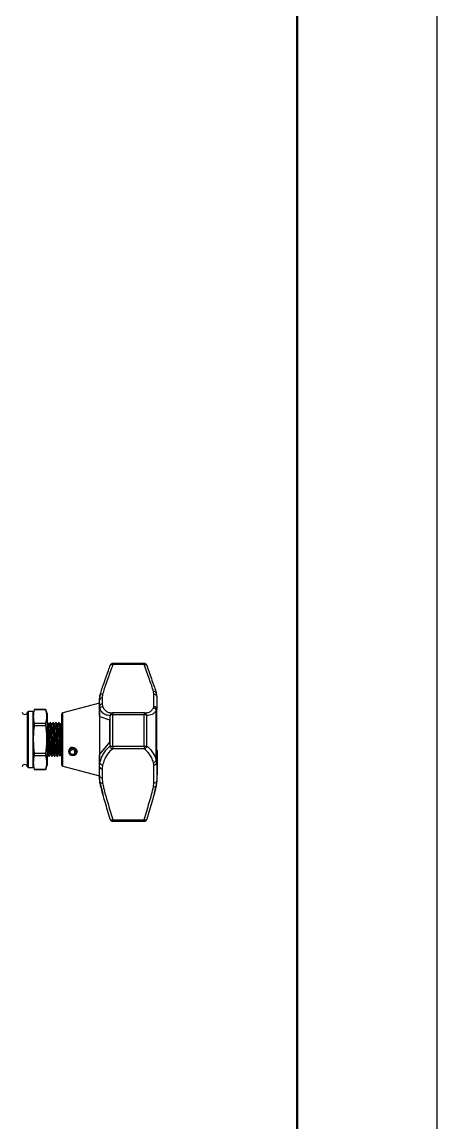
# Model space of a CAD drawing. Header units: millimetres. Extents: x 786 to 1206, y 249 to 546.
# Drawn here: x 1176.2 to 1205.8, y 426.6 to 505.4 of the extents above; entities that cross this region are included whole.
import ezdxf

# ---------------------------------------------------------------- set-up
doc = ezdxf.new("R2010")
doc.units = ezdxf.units.MM
doc.layers.add('总内框线', color=7, linetype='Continuous', lineweight=50)
doc.layers.add('总外框线', color=7, linetype='Continuous', lineweight=30)

msp = doc.modelspace()

# ---------------------------------------------------------------- linework, layer by layer
msp.add_line((1195.8448, 535.9074), (1195.8448, 355.9074))
at = {"color": 7, "linetype": 'Continuous', "lineweight": 25}
for p, q in [((1182.4627, 459.289), (1182.4666, 459.3068)), ((1184.8949, 459.4422), (1182.6559, 459.4422)), ((1184.8949, 459.3727), (1182.6559, 459.3727)), ((1185.0842, 459.3068), (1185.0881, 459.289)), ((1181.6986, 456.8012), (1181.7327, 457.1275)), ((1181.6986, 456.8012), (1181.6986, 456.8713)), ((1181.6986, 456.357), (1181.6986, 456.8012)), ((1181.753, 457.206), (1181.7327, 457.1301)), ((1181.9259, 457.2489), (1181.8986, 456.9796)), ((1181.8986, 456.9796), (1181.8986, 456.5441)), ((1185.5986, 457.2414), (1185.5714, 457.4413)), ((1185.5986, 456.3643), (1185.5986, 457.2414)), ((1185.7645, 457.3238), (1185.785, 457.1707)), ((1185.7986, 457.0682), (1185.7986, 457.0713)), ((1185.7986, 457.0682), (1185.7986, 456.1736)), ((1176.5942, 456.0029), (1176.549, 455.9578)), ((1176.549, 452.0481), (1176.549, 455.9578)), ((1176.9342, 456.0029), (1176.5942, 456.0029)), ((1176.5942, 456.0029), (1176.5942, 452.0029)), ((1176.9542, 455.9829), (1176.9342, 456.0029)), ((1176.9342, 456.0029), (1176.9342, 452.0029)), ((1177.0346, 456.1529), (1176.9542, 455.8529)), ((1176.9542, 455.9829), (1176.9542, 452.0229)), ((1177.8738, 456.1529), (1177.0346, 456.1529)), ((1177.0346, 456.1529), (1177.0346, 456.1515)), ((1177.0346, 456.1515), (1177.8738, 456.1515)), ((1177.9542, 455.8529), (1177.8738, 456.1529)), ((1177.8738, 456.1515), (1177.8738, 456.1529)), ((1181.6986, 456.6029), (1179.0735, 455.9223)), ((1181.6986, 455.6665), (1181.6986, 456.357)), ((1181.7327, 456.2055), (1181.6986, 456.357)), ((1181.7327, 455.6395), (1181.7327, 456.2055)), ((1181.8986, 456.5441), (1181.9259, 456.3598)), ((1182.5804, 455.9175), (1182.5924, 455.9155)), ((1184.8949, 455.9051), (1182.6559, 455.9051)), ((1184.8949, 455.905), (1184.9644, 455.9168)), ((1185.5714, 456.255), (1185.5986, 456.3643)), ((1185.7986, 456.1736), (1185.7645, 456.0947)), ((1185.7645, 452.5191), (1185.7645, 456.0947)), ((1185.7986, 452.3516), (1185.7986, 456.1736)), ((1177.0346, 455.1453), (1177.0346, 455.0091)), ((1177.8738, 455.1453), (1177.0346, 455.1453)), ((1177.8738, 455.0091), (1177.8738, 455.1453)), ((1177.9542, 455.8529), (1177.9542, 452.1529)), ((1177.9589, 455.2015), (1177.9549, 455.1947)), ((1178.0104, 455.2029), (1177.9605, 455.2029)), ((1178.2104, 455.2029), (1178.1605, 455.2029)), ((1178.4104, 455.2029), (1178.3605, 455.2029)), ((1178.6104, 455.2029), (1178.5605, 455.2029)), ((1178.8104, 455.2029), (1178.7605, 455.2029)), ((1178.9206, 455.1354), (1178.8854, 455.0744)), ((1178.9986, 452.1803), (1178.9986, 455.8255)), ((1181.6986, 455.6665), (1181.7327, 455.6395)), ((1181.6986, 455.6665), (1181.6986, 452.9844)), ((1181.7327, 455.6395), (1182.413, 455.4073)), ((1182.4221, 455.3695), (1182.4221, 453.8633)), ((1182.4627, 453.5338), (1182.4627, 455.7203)), ((1184.8949, 455.7638), (1182.6559, 455.7638)), ((1182.6559, 453.5219), (1182.6559, 455.7638)), ((1184.8949, 453.5219), (1184.8949, 455.7638)), ((1185.0881, 453.5338), (1185.0881, 455.7203)), ((1177.0346, 455.0091), (1177.8738, 455.0091)), ((1182.413, 453.8168), (1181.7327, 452.9802)), ((1182.6559, 453.5219), (1184.8949, 453.5219)), ((1182.6559, 453.5219), (1182.6559, 453.3414)), ((1184.8949, 453.5219), (1184.8949, 453.3414)), ((1177.0346, 452.9967), (1177.0346, 452.8606)), ((1177.8738, 452.9967), (1177.0346, 452.9967)), ((1177.0346, 452.8606), (1177.8738, 452.8606)), ((1177.8738, 452.8606), (1177.8738, 452.9967)), ((1178.0605, 452.8029), (1178.1104, 452.8029)), ((1178.2605, 452.8029), (1178.3104, 452.8029)), ((1178.4605, 452.8029), (1178.5104, 452.8029)), ((1178.6605, 452.8029), (1178.7104, 452.8029)), ((1178.9582, 453.2989), (1178.8831, 453.2133)), ((1178.8831, 453.0966), (1178.8852, 453.2157)), ((1178.8831, 453.2133), (1178.8831, 452.8029)), ((1179.4986, 453.185), (1179.4986, 453.1163)), ((1179.9168, 453.264), (1179.9168, 452.9687)), ((1180.0172, 452.9282), (1179.9168, 452.9687)), ((1180.0978, 453.0957), (1179.9974, 453.1362)), ((1180.0172, 452.9282), (1180.0172, 453.1282)), ((1180.0986, 453.1163), (1180.0986, 453.1223)), ((1181.7327, 452.9802), (1181.6986, 452.883)), ((1181.6986, 452.0582), (1181.6986, 452.883)), ((1181.7327, 452.3315), (1181.7327, 452.9802)), ((1184.8949, 453.3414), (1182.6559, 453.3414)), ((1185.8186, 453.2362), (1185.7986, 453.2362)), ((1185.8186, 453.2362), (1185.8186, 452.1169)), ((1176.549, 452.0481), (1176.5942, 452.0029)), ((1176.5942, 452.0029), (1176.9342, 452.0029)), ((1176.9342, 452.0029), (1176.9542, 452.0229)), ((1176.9542, 452.1529), (1177.0346, 451.8529)), ((1177.8738, 451.8529), (1177.9542, 452.1529)), ((1179.0735, 452.0835), (1181.6986, 451.4029)), ((1181.6986, 452.0582), (1181.7327, 452.3315)), ((1181.6986, 451.4066), (1181.6986, 452.0582)), ((1181.9259, 452.1858), (1181.8986, 451.8907)), ((1185.5986, 452.1784), (1185.5714, 452.3652)), ((1185.5986, 450.892), (1185.5986, 452.1784)), ((1185.7645, 452.5191), (1185.7986, 452.3516)), ((1185.7986, 452.3516), (1185.7986, 451.0395)), ((1185.8186, 452.1229), (1185.7986, 452.1229)), ((1185.8186, 452.1229), (1185.8186, 451.4919)), ((1177.0346, 451.8544), (1177.0346, 451.8529)), ((1177.8738, 451.8544), (1177.0346, 451.8544)), ((1177.0346, 451.8529), (1177.8738, 451.8529)), ((1177.8738, 451.8529), (1177.8738, 451.8544)), ((1181.6986, 451.1475), (1181.6986, 451.4066)), ((1181.7327, 450.9792), (1181.6986, 451.4066)), ((1181.8986, 451.8907), (1181.8986, 451.2519)), ((1181.8986, 451.2519), (1181.9259, 450.8819)), ((1185.8186, 451.4919), (1185.7986, 451.4919)), ((1185.7986, 451.4845), (1185.8186, 451.4845)), ((1185.8186, 451.4919), (1185.8186, 451.4845)), ((1181.6986, 451.1475), (1181.7327, 450.8769)), ((1181.7327, 450.8769), (1181.7327, 450.9792)), ((1181.7327, 450.8769), (1181.7685, 450.7543)), ((1181.7654, 450.7535), (1181.9325, 450.1301)), ((1185.5714, 450.6253), (1185.5986, 450.892)), ((1185.6297, 450.1726), (1185.7645, 450.6758)), ((1185.7986, 451.0395), (1185.7645, 450.7163)), ((1185.7986, 450.9346), (1185.7986, 451.0395)), ((1182.4627, 448.2996), (1182.464, 448.2938)), ((1182.6559, 448.2553), (1184.8949, 448.2553)), ((1182.6559, 448.1501), (1184.8949, 448.1501)), ((1185.0868, 448.2938), (1185.0881, 448.2996))]:
    msp.add_line(p, q, dxfattribs=at)
at = {"color": 8, "linetype": 'Continuous', "lineweight": 25}
for p, q in [((1182.6559, 459.4422), (1182.6559, 459.3727)), ((1184.8949, 459.4422), (1184.8949, 459.3727)), ((1181.7327, 457.1275), (1181.7327, 457.1301)), ((1185.785, 457.1707), (1185.7986, 457.0682)), ((1179.0735, 452.0835), (1179.0735, 455.9223)), ((1182.6559, 455.9051), (1182.6559, 455.7638)), ((1184.8949, 455.9051), (1184.8949, 455.7638)), ((1185.7645, 450.6758), (1185.7645, 450.7163)), ((1182.6559, 448.2553), (1182.6559, 448.1501)), ((1184.8949, 448.2553), (1184.8949, 448.1501))]:
    msp.add_line(p, q, dxfattribs=at)
at = {"color": 8, "linetype": 'Continuous', "lineweight": 25, "flags": 128}
for points in [[(1182.4666, 459.3068), (1182.4686, 459.312), (1182.4811, 459.3325), (1182.4997, 459.3499), (1182.5238, 459.3635), (1182.5525, 459.3728), (1182.5849, 459.3775), (1182.6198, 459.3775), (1182.6559, 459.3727)], [(1184.8949, 459.3727), (1184.931, 459.3775), (1184.9659, 459.3775), (1184.9983, 459.3728), (1185.027, 459.3635), (1185.0511, 459.3499), (1185.0697, 459.3325), (1185.0822, 459.312), (1185.0842, 459.3068)], [(1182.464, 448.2938), (1182.4686, 448.2834), (1182.4811, 448.2696), (1182.4997, 448.2585), (1182.5238, 448.2507), (1182.5525, 448.2464), (1182.5849, 448.2457), (1182.6198, 448.2487), (1182.6559, 448.2553)], [(1184.8949, 448.2553), (1184.931, 448.2487), (1184.9659, 448.2457), (1184.9983, 448.2464), (1185.027, 448.2507), (1185.0511, 448.2585), (1185.0697, 448.2696), (1185.0822, 448.2834), (1185.0868, 448.2938)]]:
    msp.add_lwpolyline(points, dxfattribs=at)
at = {"color": 7, "linetype": 'Continuous', "lineweight": 25, "flags": 128}
for points in [[(1180.0172, 452.9282), (1179.9198, 452.8652), (1179.8033, 452.8418), (1179.6861, 452.8618), (1179.5866, 452.9221), (1179.5207, 453.013), (1179.4986, 453.1203), (1179.5241, 453.227), (1179.5929, 453.3161), (1179.6942, 453.3737), (1179.812, 453.3906), (1179.9278, 453.3641), (1180.0231, 453.2985), (1180.0829, 453.2041), (1180.0978, 453.0957)], [(1180.0172, 452.9496), (1180.0285, 452.9566), (1180.0809, 453.032), (1180.0986, 453.1194), (1180.0847, 453.2073), (1180.0432, 453.2899), (1179.976, 453.362), (1179.8857, 453.4151), (1179.7814, 453.4382), (1179.679, 453.4253), (1179.5931, 453.3798), (1179.5488, 453.3345), (1179.5488, 453.3345)], [(1179.9168, 452.9687), (1179.8441, 452.9381), (1179.7642, 452.936), (1179.6897, 452.9628), (1179.6327, 453.0142), (1179.6022, 453.0819), (1179.6032, 453.1551), (1179.6354, 453.2221), (1179.6938, 453.2722), (1179.7689, 453.2973), (1179.8488, 453.2935), (1179.9207, 453.2613), (1179.973, 453.2059), (1179.9974, 453.1362)]]:
    msp.add_lwpolyline(points, dxfattribs=at)
at = {"color": 7, "linetype": 'Continuous', "lineweight": 25}
for centre, radius, start, end in [((1182.6559, 459.2422), 0.2, 90, 161.166147), ((1184.8949, 459.2422), 0.2, 18.833853, 90), ((1182.6986, 456.8713), 1, 165, 180), ((1181.8884, 456.7898), 0.1901, 86.922078, 176.549321), ((1181.904, 457.0692), 0.181, 83.067402, 161.186261), ((1185.5984, 457.2682), 0.1752, 18.507033, 98.867782), ((1185.6111, 457.0538), 0.188, 4.406239, 93.814468), ((1184.7986, 457.0713), 1, 0, 5.776523), ((1176.3542, 456.0029), 0.2, 193.051941, 346.948059), ((1179.0986, 455.8255), 0.1, 104.534455, 180), ((1181.8924, 456.3503), 0.1939, 88.158871, 178.03217), ((1181.9323, 456.1537), 0.2062, 91.791505, 165.457804), ((1182.657, 455.7105), 0.1945, 90.324552, 177.108644), ((1182.6559, 455.7051), 0.2, 90, 96.613056), ((1184.8949, 455.7051), 0.2, 83.386944, 90), ((1184.8938, 455.7105), 0.1945, 2.891356, 89.675448), ((1185.563, 456.0484), 0.2068, 12.924192, 87.682576), ((1185.6031, 456.1689), 0.1955, 1.392372, 91.327778), ((1182.6257, 455.4474), 0.3178, 84.538716, 120.842919), ((1184.9251, 455.4474), 0.3178, 59.157081, 95.461284), ((1182.623, 454.5635), 1.0421, 261.151228, 271.808393), ((1182.6688, 453.5476), 0.2065, 183.8255, 266.42588), ((1184.9278, 454.5635), 1.0421, 268.191607, 278.848772), ((1184.882, 453.5476), 0.2065, 273.57412, 356.1745), ((1176.3542, 452.0029), 0.2, 13.051941, 166.948059), ((1179.0986, 452.1803), 0.1, 180, 255.465545), ((1181.8837, 452.076), 0.1859, 185.507061, 274.609322), ((1181.9327, 452.3958), 0.2101, 197.8161, 268.132795), ((1185.5607, 452.5769), 0.2119, 272.894249, 344.18318), ((1185.6111, 452.366), 0.1881, 266.191945, 355.602337), ((1181.8785, 451.4326), 0.1818, 188.212756, 276.343743), ((1181.8928, 451.0568), 0.1779, 205.852731, 280.707149), ((1185.6105, 450.7926), 0.1719, 256.827096, 333.634302), ((1185.6214, 451.0704), 0.1799, 262.716377, 350.101342), ((1184.7986, 450.9346), 1, 345, 0), ((1182.6559, 448.3501), 0.2, 196.352814, 270), ((1184.8949, 448.3501), 0.2, 270, 343.647186)]:
    msp.add_arc(centre, radius, start, end, dxfattribs=at)
for points, knots in [([(1181.7327, 457.1275), (1181.7678, 457.2541), (1181.838, 457.5074), (1182.0411, 458.0902), (1182.2567, 458.6896), (1182.4232, 459.1739), (1182.4627, 459.289)], [0, 0, 0, 0, 0.2132505, 0.426558, 0.8638006, 1, 1, 1, 1]), ([(1182.6559, 459.3727), (1182.6164, 459.2598), (1182.4535, 458.7946), (1182.2399, 458.2098), (1182.0348, 457.6334), (1181.9622, 457.377), (1181.9259, 457.2489)], [0, 0, 0, 0, 0.1367553, 0.5633274, 0.7817023, 1, 1, 1, 1]), ([(1185.5714, 457.4413), (1185.5279, 457.5778), (1185.4409, 457.8508), (1185.2155, 458.4687), (1185.0237, 459.0094), (1184.8949, 459.3727)], [0, 0, 0, 0, 0.2470322, 0.4941236, 1, 1, 1, 1]), ([(1185.0881, 459.289), (1185.2143, 458.9264), (1185.4051, 458.3782), (1185.6314, 457.7486), (1185.7202, 457.4654), (1185.7645, 457.3238)], [0, 0, 0, 0, 0.4939283, 0.7469912, 1, 1, 1, 1]), ([(1177.0346, 456.1515), (1177.0013, 455.9852), (1176.9341, 455.6498), (1177.0009, 455.3144), (1177.0346, 455.1453)], [0, 0, 0, 0, 0.49584449, 1, 1, 1, 1]), ([(1177.8738, 455.1453), (1177.9071, 455.3116), (1177.9743, 455.6469), (1177.9075, 455.9824), (1177.8738, 456.1515)], [0, 0, 0, 0, 0.4958445, 1, 1, 1, 1]), ([(1182.4627, 455.7203), (1182.3412, 455.727), (1182.0955, 455.7407), (1181.8472, 455.9628), (1181.7555, 456.1571), (1181.7327, 456.2055)], [0, 0, 0, 0, 0.4235233, 0.856285, 1, 1, 1, 1]), ([(1185.7645, 456.0947), (1185.7213, 456.0316), (1185.6349, 455.9056), (1185.4098, 455.7395), (1185.2174, 455.728), (1185.0881, 455.7203)], [0, 0, 0, 0, 0.2469428, 0.4939356, 1, 1, 1, 1]), ([(1177.9605, 455.1981), (1177.9607, 455.1997), (1177.9651, 455.2298), (1177.9737, 455.1169), (1177.986, 454.8589), (1177.9947, 454.584), (1178.0026, 454.2928), (1178.0113, 453.9759), (1178.0236, 453.5048), (1178.0362, 453.1206), (1178.046, 452.8895), (1178.0517, 452.862), (1178.0533, 452.8546)], [0, 0, 0, 0, 0.0074989, 0.1422175, 0.2766124, 0.4110317, 0.4116669, 0.5463855, 0.6811041, 0.8158227, 0.9505413, 1, 1, 1, 1]), ([(1178.1119, 452.8104), (1178.1116, 452.8078), (1178.1072, 452.7696), (1178.1001, 452.8522), (1178.0911, 453.0088), (1178.0824, 453.2221), (1178.0727, 453.5415), (1178.061, 453.9761), (1178.0486, 454.4479), (1178.0361, 454.8575), (1178.0236, 455.1169), (1178.015, 455.2298), (1178.0106, 455.1997), (1178.0104, 455.1981)], [0, 0, 0, 0, 0.0086556, 0.1316115, 0.2066819, 0.2831488, 0.3783763, 0.5013322, 0.6242881, 0.747244, 0.8701999, 0.9931558, 1, 1, 1, 1]), ([(1178.0872, 455.0713), (1178.0746, 455.093), (1178.0496, 455.1364), (1178.0245, 455.1798), (1178.0119, 455.2015)], [0, 0, 0, 0, 0.49997409, 1, 1, 1, 1]), ([(1178.1589, 455.2015), (1178.1463, 455.1798), (1178.1218, 455.1375), (1178.0974, 455.0951), (1178.0854, 455.0744)], [0, 0, 0, 0, 0.51200984, 1, 1, 1, 1]), ([(1178.1605, 455.1981), (1178.1607, 455.1997), (1178.1651, 455.2298), (1178.1737, 455.1169), (1178.186, 454.8589), (1178.1947, 454.584), (1178.2026, 454.2928), (1178.2113, 453.9759), (1178.2236, 453.5048), (1178.2362, 453.1206), (1178.246, 452.8895), (1178.2517, 452.862), (1178.2533, 452.8546)], [0, 0, 0, 0, 0.0074989, 0.1422175, 0.2766124, 0.4110317, 0.4116669, 0.5463855, 0.6811041, 0.8158227, 0.9505413, 1, 1, 1, 1]), ([(1178.3119, 452.8104), (1178.3116, 452.8078), (1178.3072, 452.7696), (1178.3001, 452.8522), (1178.2911, 453.0088), (1178.2824, 453.2221), (1178.2727, 453.5415), (1178.261, 453.9761), (1178.2486, 454.4479), (1178.2361, 454.8575), (1178.2236, 455.1169), (1178.215, 455.2298), (1178.2106, 455.1997), (1178.2104, 455.1981)], [0, 0, 0, 0, 0.0086556, 0.1316115, 0.2066819, 0.2831488, 0.3783763, 0.5013322, 0.6242881, 0.747244, 0.8701999, 0.9931558, 1, 1, 1, 1]), ([(1178.2872, 455.0713), (1178.2746, 455.093), (1178.2496, 455.1364), (1178.2245, 455.1798), (1178.2119, 455.2015)], [0, 0, 0, 0, 0.49997409, 1, 1, 1, 1]), ([(1178.3589, 455.2015), (1178.3463, 455.1798), (1178.3218, 455.1375), (1178.2974, 455.0951), (1178.2854, 455.0744)], [0, 0, 0, 0, 0.5120098, 1, 1, 1, 1]), ([(1178.3605, 455.1981), (1178.3607, 455.1997), (1178.3651, 455.2298), (1178.3737, 455.1169), (1178.386, 454.8589), (1178.3947, 454.584), (1178.4026, 454.2928), (1178.4113, 453.9759), (1178.4236, 453.5048), (1178.4362, 453.1206), (1178.446, 452.8895), (1178.4517, 452.862), (1178.4533, 452.8546)], [0, 0, 0, 0, 0.0074989, 0.1422175, 0.2766124, 0.4110317, 0.4116669, 0.5463855, 0.6811041, 0.8158227, 0.9505413, 1, 1, 1, 1]), ([(1178.5119, 452.8104), (1178.5116, 452.8078), (1178.5072, 452.7696), (1178.5001, 452.8522), (1178.4911, 453.0088), (1178.4824, 453.2221), (1178.4727, 453.5415), (1178.461, 453.9761), (1178.4486, 454.4479), (1178.4361, 454.8575), (1178.4236, 455.1169), (1178.415, 455.2298), (1178.4106, 455.1997), (1178.4104, 455.1981)], [0, 0, 0, 0, 0.0086556, 0.1316115, 0.2066819, 0.2831488, 0.3783763, 0.5013322, 0.6242881, 0.747244, 0.8701999, 0.9931558, 1, 1, 1, 1]), ([(1178.4872, 455.0713), (1178.4746, 455.093), (1178.4496, 455.1364), (1178.4245, 455.1798), (1178.4119, 455.2015)], [0, 0, 0, 0, 0.49997409, 1, 1, 1, 1]), ([(1178.5589, 455.2015), (1178.5463, 455.1798), (1178.5218, 455.1375), (1178.4974, 455.0951), (1178.4854, 455.0744)], [0, 0, 0, 0, 0.5120098, 1, 1, 1, 1]), ([(1178.5605, 455.1981), (1178.5607, 455.1997), (1178.5651, 455.2298), (1178.5737, 455.1169), (1178.586, 454.8589), (1178.5947, 454.584), (1178.6026, 454.2928), (1178.6113, 453.9759), (1178.6236, 453.5048), (1178.6362, 453.1206), (1178.646, 452.8895), (1178.6517, 452.862), (1178.6533, 452.8546)], [0, 0, 0, 0, 0.0074989, 0.1422175, 0.2766124, 0.4110317, 0.4116669, 0.5463855, 0.6811041, 0.8158227, 0.9505413, 1, 1, 1, 1]), ([(1178.7119, 452.8104), (1178.7116, 452.8078), (1178.7072, 452.7696), (1178.7001, 452.8522), (1178.6911, 453.0088), (1178.6824, 453.2221), (1178.6727, 453.5415), (1178.661, 453.9761), (1178.6486, 454.4479), (1178.6361, 454.8575), (1178.6236, 455.1169), (1178.615, 455.2298), (1178.6106, 455.1997), (1178.6104, 455.1981)], [0, 0, 0, 0, 0.0086556, 0.1316115, 0.2066819, 0.2831488, 0.3783763, 0.5013322, 0.6242881, 0.747244, 0.8701999, 0.9931558, 1, 1, 1, 1]), ([(1178.6872, 455.0713), (1178.6746, 455.093), (1178.6496, 455.1364), (1178.6245, 455.1798), (1178.6119, 455.2015)], [0, 0, 0, 0, 0.49997409, 1, 1, 1, 1]), ([(1178.7589, 455.2015), (1178.7463, 455.1798), (1178.7218, 455.1375), (1178.6974, 455.0951), (1178.6854, 455.0744)], [0, 0, 0, 0, 0.5120098, 1, 1, 1, 1]), ([(1178.7605, 455.1981), (1178.7607, 455.1997), (1178.7651, 455.2298), (1178.7737, 455.1169), (1178.786, 454.8589), (1178.7947, 454.584), (1178.8026, 454.2928), (1178.8113, 453.9759), (1178.8236, 453.5048), (1178.8362, 453.1206), (1178.846, 452.8895), (1178.8517, 452.862), (1178.8533, 452.8546)], [0, 0, 0, 0, 0.0074989, 0.1422175, 0.2766124, 0.4110317, 0.4116669, 0.5463855, 0.6811041, 0.8158227, 0.9505413, 1, 1, 1, 1]), ([(1178.8831, 453.2133), (1178.88, 453.3118), (1178.8727, 453.5373), (1178.8611, 453.9773), (1178.8486, 454.4476), (1178.8361, 454.8576), (1178.8236, 455.1169), (1178.815, 455.2298), (1178.8106, 455.1997), (1178.8104, 455.1981)], [0, 0, 0, 0, 0.1328415, 0.3043637, 0.4758859, 0.6474081, 0.8189303, 0.9904525, 1, 1, 1, 1]), ([(1178.8872, 455.0713), (1178.8746, 455.093), (1178.8496, 455.1364), (1178.8245, 455.1798), (1178.8119, 455.2015)], [0, 0, 0, 0, 0.4999741, 1, 1, 1, 1]), ([(1178.921, 455.1352), (1178.921, 455.1355), (1178.9228, 455.1605), (1178.9266, 455.0913), (1178.9317, 454.9239), (1178.9374, 454.6382), (1178.9425, 454.2893), (1178.9482, 453.9141), (1178.9533, 453.5651), (1178.9566, 453.3834), (1178.9582, 453.2989)], [0, 0, 0, 0, 0.0017479, 0.1499524, 0.2980278, 0.4443109, 0.5895292, 0.7338856, 0.8762655, 1, 1, 1, 1]), ([(1182.413, 455.4073), (1182.4144, 455.4063), (1182.4172, 455.4042), (1182.4202, 455.3942), (1182.4219, 455.3819), (1182.422, 455.373), (1182.4221, 455.3695)], [0, 0, 0, 0, 0.276546, 0.5540429, 0.824667, 1, 1, 1, 1]), ([(1177.0346, 455.0091), (1177.0272, 454.9474), (1176.9839, 454.5848), (1176.9442, 453.9108), (1177.0043, 453.3028), (1177.0346, 452.9967)], [0, 0, 0, 0, 0.0925725, 0.5430335, 1, 1, 1, 1]), ([(1177.8738, 452.9967), (1177.9038, 453.2985), (1177.9641, 453.9064), (1177.925, 454.5806), (1177.8812, 454.9474), (1177.8738, 455.0091)], [0, 0, 0, 0, 0.450592, 0.9074274, 1, 1, 1, 1]), ([(1178.1781, 452.9795), (1178.1766, 452.9861), (1178.17, 453.015), (1178.16, 453.24), (1178.1477, 453.5901), (1178.1361, 453.979), (1178.1236, 454.401), (1178.1111, 454.7595), (1178.0989, 455.0101), (1178.0909, 455.0477), (1178.0871, 455.0658)], [0, 0, 0, 0, 0.04948265, 0.21748079, 0.32382287, 0.46112984, 0.59843681, 0.73574378, 0.87305075, 1, 1, 1, 1]), ([(1178.3781, 452.9795), (1178.3766, 452.9861), (1178.37, 453.015), (1178.36, 453.24), (1178.3477, 453.5901), (1178.3361, 453.979), (1178.3236, 454.401), (1178.3111, 454.7595), (1178.2989, 455.0101), (1178.2909, 455.0477), (1178.2871, 455.0658)], [0, 0, 0, 0, 0.04948265, 0.21748079, 0.32382287, 0.46112984, 0.59843681, 0.73574378, 0.87305075, 1, 1, 1, 1]), ([(1178.5781, 452.9795), (1178.5766, 452.9861), (1178.57, 453.015), (1178.56, 453.24), (1178.5477, 453.5901), (1178.5361, 453.979), (1178.5236, 454.401), (1178.5111, 454.7595), (1178.4989, 455.0101), (1178.4909, 455.0477), (1178.4871, 455.0658)], [0, 0, 0, 0, 0.04948265, 0.21748079, 0.32382287, 0.46112984, 0.59843681, 0.73574378, 0.87305075, 1, 1, 1, 1]), ([(1178.7781, 452.9795), (1178.7766, 452.9861), (1178.77, 453.015), (1178.76, 453.24), (1178.7477, 453.5901), (1178.7361, 453.979), (1178.7236, 454.401), (1178.7111, 454.7595), (1178.6989, 455.0101), (1178.6909, 455.0477), (1178.6871, 455.0658)], [0, 0, 0, 0, 0.04948265, 0.21748079, 0.32382287, 0.46112984, 0.59843681, 0.73574378, 0.87305075, 1, 1, 1, 1]), ([(1178.9582, 453.2989), (1178.955, 453.3867), (1178.9477, 453.5878), (1178.9361, 453.98), (1178.9236, 454.3996), (1178.9111, 454.7644), (1178.8986, 454.9986), (1178.8895, 455.0976), (1178.8846, 455.0643), (1178.8838, 455.0591)], [0, 0, 0, 0, 0.1298935, 0.2976097, 0.4653258, 0.633042, 0.8007581, 0.9684743, 1, 1, 1, 1]), ([(1181.7327, 452.3315), (1181.7678, 452.4516), (1181.838, 452.6918), (1182.0411, 453.0925), (1182.2567, 453.3712), (1182.4232, 453.5026), (1182.4627, 453.5338)], [0, 0, 0, 0, 0.2132505, 0.426558, 0.8638006, 1, 1, 1, 1]), ([(1182.4221, 453.8633), (1182.4219, 453.8578), (1182.4217, 453.8469), (1182.4195, 453.8326), (1182.4165, 453.822), (1182.4141, 453.8184), (1182.413, 453.8168)], [0, 0, 0, 0, 0.2595903, 0.5197252, 0.7836466, 1, 1, 1, 1]), ([(1185.0881, 453.5338), (1185.2143, 453.4194), (1185.4051, 453.2463), (1185.6314, 452.8704), (1185.7202, 452.6362), (1185.7645, 452.5191)], [0, 0, 0, 0, 0.49392833, 0.74699122, 1, 1, 1, 1]), ([(1177.0346, 452.8606), (1177.0013, 452.6943), (1176.9341, 452.3589), (1177.0009, 452.0235), (1177.0346, 451.8544)], [0, 0, 0, 0, 0.49584449, 1, 1, 1, 1]), ([(1177.8738, 451.8544), (1177.9071, 452.0207), (1177.9743, 452.356), (1177.9075, 452.6915), (1177.8738, 452.8606)], [0, 0, 0, 0, 0.4958445, 1, 1, 1, 1]), ([(1177.9119, 452.8044), (1177.9245, 452.8261), (1177.9496, 452.8694), (1177.9746, 452.9128), (1177.9872, 452.9345)], [0, 0, 0, 0, 0.50002591, 1, 1, 1, 1]), ([(1177.978, 452.9608), (1177.9905, 452.9396), (1178.0156, 452.8972), (1178.0406, 452.8547), (1178.0531, 452.8335)], [0, 0, 0, 0, 0.4999956, 1, 1, 1, 1]), ([(1178.1119, 452.8044), (1178.1245, 452.8261), (1178.1496, 452.8694), (1178.1746, 452.9128), (1178.1872, 452.9345)], [0, 0, 0, 0, 0.50002591, 1, 1, 1, 1]), ([(1178.178, 452.9608), (1178.1905, 452.9396), (1178.2156, 452.8972), (1178.2406, 452.8547), (1178.2531, 452.8335)], [0, 0, 0, 0, 0.4999956, 1, 1, 1, 1]), ([(1178.3119, 452.8044), (1178.3245, 452.8261), (1178.3496, 452.8694), (1178.3746, 452.9128), (1178.3872, 452.9345)], [0, 0, 0, 0, 0.50002591, 1, 1, 1, 1]), ([(1178.378, 452.9608), (1178.3905, 452.9396), (1178.4156, 452.8972), (1178.4406, 452.8547), (1178.4531, 452.8335)], [0, 0, 0, 0, 0.4999956, 1, 1, 1, 1]), ([(1178.5119, 452.8044), (1178.5245, 452.8261), (1178.5496, 452.8694), (1178.5746, 452.9128), (1178.5872, 452.9345)], [0, 0, 0, 0, 0.50002591, 1, 1, 1, 1]), ([(1178.578, 452.9608), (1178.5905, 452.9396), (1178.6156, 452.8972), (1178.6406, 452.8547), (1178.6531, 452.8335)], [0, 0, 0, 0, 0.4999956, 1, 1, 1, 1]), ([(1178.7119, 452.8044), (1178.7245, 452.8261), (1178.7496, 452.8694), (1178.7746, 452.9128), (1178.7872, 452.9345)], [0, 0, 0, 0, 0.50002591, 1, 1, 1, 1]), ([(1178.778, 452.9608), (1178.7905, 452.9396), (1178.8156, 452.8972), (1178.8406, 452.8547), (1178.8531, 452.8335)], [0, 0, 0, 0, 0.4999956, 1, 1, 1, 1]), ([(1179.5488, 453.3345), (1179.5322, 453.3082), (1179.503, 453.2622), (1179.5021, 453.2079), (1179.5017, 453.1846)], [0, 0, 0, 0, 0.57041976, 1, 1, 1, 1]), ([(1182.6559, 453.3414), (1182.6164, 453.3112), (1182.4535, 453.1868), (1182.2399, 452.9221), (1182.0348, 452.5407), (1181.9622, 452.3041), (1181.9259, 452.1858)], [0, 0, 0, 0, 0.1367553, 0.5633274, 0.7817023, 1, 1, 1, 1]), ([(1185.5714, 452.3652), (1185.5279, 452.4754), (1185.4409, 452.6957), (1185.2155, 453.0593), (1185.0237, 453.228), (1184.8949, 453.3414)], [0, 0, 0, 0, 0.24703219, 0.49412361, 1, 1, 1, 1]), ([(1182.4627, 448.2996), (1182.3412, 448.7117), (1182.0955, 449.5448), (1181.8472, 450.4106), (1181.7555, 450.8657), (1181.7327, 450.9792)], [0, 0, 0, 0, 0.4235233, 0.856285, 1, 1, 1, 1]), ([(1181.9259, 450.8819), (1181.9488, 450.7711), (1182.0396, 450.331), (1182.2871, 449.4821), (1182.5321, 448.6672), (1182.6559, 448.2553)], [0, 0, 0, 0, 0.1427035, 0.5665877, 1, 1, 1, 1]), ([(1184.8949, 448.2553), (1185.0208, 448.6738), (1185.2111, 449.3066), (1185.4376, 450.0791), (1185.5268, 450.4432), (1185.5714, 450.6253)], [0, 0, 0, 0, 0.49416467, 0.74711426, 1, 1, 1, 1]), ([(1185.7645, 450.7163), (1185.7213, 450.5357), (1185.6349, 450.1746), (1185.4098, 449.3894), (1185.2174, 448.7376), (1185.0881, 448.2996)], [0, 0, 0, 0, 0.2469428, 0.4939356, 1, 1, 1, 1])]:
    msp.add_open_spline(points, degree=3, knots=knots, dxfattribs=at)
at = {"color": 8, "linetype": 'Continuous', "lineweight": 25}
for points, knots in [([(1181.9259, 456.3598), (1181.9488, 456.3141), (1182.0397, 456.1324), (1182.2638, 455.9361), (1182.4825, 455.9233), (1182.5804, 455.9175)], [0, 0, 0, 0, 0.15684978, 0.62275402, 1, 1, 1, 1]), ([(1184.9644, 455.9168), (1185.0663, 455.9221), (1185.2326, 455.9308), (1185.4375, 456.0722), (1185.5267, 456.1941), (1185.5714, 456.255)], [0, 0, 0, 0, 0.4421717, 0.7211211, 1, 1, 1, 1])]:
    msp.add_open_spline(points, degree=3, knots=knots, dxfattribs=at)
at = {"layer": '总内框线'}
msp.add_line((1195.8448, 535.9074), (1195.8448, 258.9074), dxfattribs=at)
at = {"layer": '总外框线'}
msp.add_line((1205.8448, 545.9074), (1205.8448, 248.9074), dxfattribs=at)

doc.saveas('drawing.dxf')
